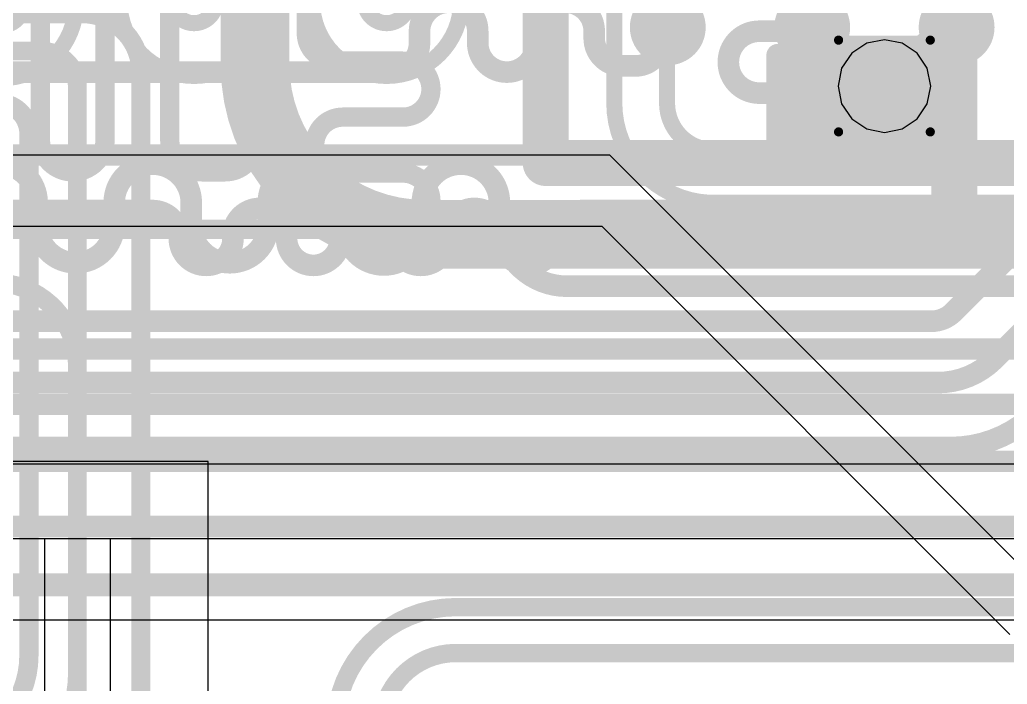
# Model space of a CAD drawing. Header units: inches. Extents: x -6 to 284, y -12 to 154.
# Drawn here: x 65.81 to 71.28, y -1.73 to 1.95 of the extents above; entities that cross this region are included whole.
import ezdxf

# ---------------------------------------------------------------- set-up
doc = ezdxf.new("R2010")
doc.units = ezdxf.units.IN
for name, color, linetype in [('Bottom Layer', 5, 'Continuous'), ('Bottom Overlay', 54, 'Continuous'), ('Bottom Paste', 16, 'Continuous'), ('Bottom Solder', 6, 'Continuous'), ('Drill Drawing', 1, 'Continuous'), ('GND-1', 16, 'Continuous'), ('GND-2', 90, 'Continuous'), ('GND-3', 216, 'Continuous'), ('GND-4', 54, 'Continuous'), ('PWR-1', 156, 'Continuous'), ('PWR-2', 130, 'Continuous'), ('Signal L1', 76, 'Continuous'), ('Signal L2', 6, 'Continuous'), ('Top Layer', 1, 'Continuous'), ('Top Overlay', 2, 'Continuous'), ('Top Paste', 8, 'Continuous'), ('Top Solder', 216, 'Continuous'), ('Via Holes', 16, 'Continuous')]:
    doc.layers.add(name, color=color, linetype=linetype)

# ---------------------------------------------------------------- blocks, each defined once
blk = doc.blocks.new('200_WFBGA__10_15__127')
at = {"layer": 'Top Layer'}
h = blk.add_hatch(color=1, dxfattribs=at)
edge = h.paths.add_edge_path()
edge.add_arc((-4.4, -6.825), 0.16, 0, 360)
h = blk.add_hatch(color=1, dxfattribs=at)
edge = h.paths.add_edge_path()
edge.add_arc((-3.5999, -6.825), 0.16, 0, 360)
h = blk.add_hatch(color=1, dxfattribs=at)
edge = h.paths.add_edge_path()
edge.add_arc((-2.8001, -6.825), 0.16, 0, 360)
at = {"layer": 'Top Paste'}
h = blk.add_hatch(color=8, dxfattribs=at)
edge = h.paths.add_edge_path()
edge.add_arc((-4.4, -6.825), 0.16, 0, 360)
h = blk.add_hatch(color=8, dxfattribs=at)
edge = h.paths.add_edge_path()
edge.add_arc((-3.5999, -6.825), 0.16, 0, 360)
h = blk.add_hatch(color=8, dxfattribs=at)
edge = h.paths.add_edge_path()
edge.add_arc((-2.8001, -6.825), 0.16, 0, 360)
at = {"layer": 'Top Solder'}
h = blk.add_hatch(color=216, dxfattribs=at)
edge = h.paths.add_edge_path()
edge.add_arc((-4.4, -6.825), 0.21, 0, 360)
h = blk.add_hatch(color=216, dxfattribs=at)
edge = h.paths.add_edge_path()
edge.add_arc((-3.5999, -6.825), 0.21, 0, 360)
h = blk.add_hatch(color=216, dxfattribs=at)
edge = h.paths.add_edge_path()
edge.add_arc((-2.8001, -6.825), 0.21, 0, 360)
at = {"layer": 'Top Overlay'}
for points in [[(-5.0762, -7.5762, 0.254, 0.254, 0), (-5.0762, 7.5762, 0.254, 0.254, 0)], [(-5.0762, -7.5762, 0.254, 0.254, 0), (5.0762, -7.5762, 0.254, 0.254, 0)]]:
    blk.add_lwpolyline(points, format="xyseb", dxfattribs=at)
blk.add_lwpolyline([(-5.1397, -7.5762, 0.127, 0.127, 1), (-5.0127, -7.5762, 0.127, 0.127, 1)], format="xyseb", close=True, dxfattribs=at)
blk.add_lwpolyline([(-5.1397, -7.5762, 0.127, 0.127, 1), (-5.0127, -7.5762, 0.127, 0.127, 1)], format="xyseb", close=True, dxfattribs=at)
blk = doc.blocks.new('C___0402_B_288')
at = {"layer": 'Bottom Layer'}
for points in [[(-0.2413, 0.3175), (-0.2413, -0.3175), (-0.6985, -0.3175), (-0.6985, 0.3175)], [(0.6985, 0.3175), (0.6985, -0.3175), (0.2413, -0.3175), (0.2413, 0.3175)]]:
    blk.add_hatch(color=5, dxfattribs=at).paths.add_polyline_path(points)
at = {"layer": 'Bottom Paste'}
for points in [[(-0.2413, 0.3175), (-0.2413, -0.3175), (-0.6985, -0.3175), (-0.6985, 0.3175)], [(0.6985, 0.3175), (0.6985, -0.3175), (0.2413, -0.3175), (0.2413, 0.3175)]]:
    blk.add_hatch(color=16, dxfattribs=at).paths.add_polyline_path(points)
at = {"layer": 'Bottom Solder'}
for points in [[(-0.1813, 0.3775), (-0.1813, -0.3775), (-0.7585, -0.3775), (-0.7585, 0.3775)], [(0.7585, 0.3775), (0.7585, -0.3775), (0.1813, -0.3775), (0.1813, 0.3775)]]:
    blk.add_hatch(color=6, dxfattribs=at).paths.add_polyline_path(points)
at = {"layer": 'Bottom Overlay'}
for points in [[(-0.7874, 0.4064, 0.127, 0.127, 0), (-0.7874, -0.4064, 0.127, 0.127, 0)], [(-0.7874, 0.4064, 0.127, 0.127, 0), (-0.2794, 0.4064, 0.127, 0.127, 0)], [(0.2794, 0.4064, 0.127, 0.127, 0), (0.7874, 0.4064, 0.127, 0.127, 0)], [(0.7874, 0.4064, 0.127, 0.127, 0), (0.7874, -0.4064, 0.127, 0.127, 0)], [(-0.7874, -0.4064, 0.127, 0.127, 0), (-0.2794, -0.4064, 0.127, 0.127, 0)], [(0.2794, -0.4064, 0.127, 0.127, 0), (0.7874, -0.4064, 0.127, 0.127, 0)]]:
    blk.add_lwpolyline(points, format="xyseb", dxfattribs=at)
for points in [[(-0.8191, 0.4064, 0.0635, 0.0635, 1), (-0.7556, 0.4064, 0.0635, 0.0635, 1)], [(-0.8191, 0.4064, 0.0635, 0.0635, 1), (-0.7556, 0.4064, 0.0635, 0.0635, 1)], [(-0.3111, 0.4064, 0.0635, 0.0635, 1), (-0.2477, 0.4064, 0.0635, 0.0635, 1)], [(0.2477, 0.4064, 0.0635, 0.0635, 1), (0.3111, 0.4064, 0.0635, 0.0635, 1)], [(0.7556, 0.4064, 0.0635, 0.0635, 1), (0.8191, 0.4064, 0.0635, 0.0635, 1)], [(0.7556, 0.4064, 0.0635, 0.0635, 1), (0.8191, 0.4064, 0.0635, 0.0635, 1)], [(-0.8191, -0.4064, 0.0635, 0.0635, 1), (-0.7556, -0.4064, 0.0635, 0.0635, 1)], [(-0.8191, -0.4064, 0.0635, 0.0635, 1), (-0.7556, -0.4064, 0.0635, 0.0635, 1)], [(-0.3111, -0.4064, 0.0635, 0.0635, 1), (-0.2477, -0.4064, 0.0635, 0.0635, 1)], [(0.2477, -0.4064, 0.0635, 0.0635, 1), (0.3111, -0.4064, 0.0635, 0.0635, 1)], [(0.7556, -0.4064, 0.0635, 0.0635, 1), (0.8191, -0.4064, 0.0635, 0.0635, 1)], [(0.7556, -0.4064, 0.0635, 0.0635, 1), (0.8191, -0.4064, 0.0635, 0.0635, 1)]]:
    blk.add_lwpolyline(points, format="xyseb", close=True, dxfattribs=at)

msp = doc.modelspace()

# ---------------------------------------------------------------- hatches: boundary and pattern name
at = {"layer": 'Bottom Layer'}
h = msp.add_hatch(color=5, dxfattribs=at)
edge = h.paths.add_edge_path()
edge.add_arc((70.6018, 1.5832), 0.15, 0, 360)
at = {"layer": 'GND-1'}
h = msp.add_hatch(color=16, dxfattribs=at)
edge = h.paths.add_edge_path()
edge.add_arc((70.6018, 1.5832), 0.15, 0, 360)
at = {"layer": 'GND-2'}
h = msp.add_hatch(color=90, dxfattribs=at)
edge = h.paths.add_edge_path()
edge.add_arc((70.6018, 1.5832), 0.15, 0, 360)
at = {"layer": 'GND-3'}
h = msp.add_hatch(color=216, dxfattribs=at)
edge = h.paths.add_edge_path()
edge.add_arc((70.6018, 1.5832), 0.15, 0, 360)
at = {"layer": 'GND-4'}
h = msp.add_hatch(color=54, dxfattribs=at)
edge = h.paths.add_edge_path()
edge.add_arc((70.6018, 1.5832), 0.15, 0, 360)
at = {"layer": 'PWR-1'}
h = msp.add_hatch(color=156, dxfattribs=at)
edge = h.paths.add_edge_path()
edge.add_arc((70.6018, 1.5832), 0.15, 0, 360)
at = {"layer": 'PWR-2'}
h = msp.add_hatch(color=130, dxfattribs=at)
edge = h.paths.add_edge_path()
edge.add_arc((70.6018, 1.5832), 0.15, 0, 360)
at = {"layer": 'Signal L1'}
h = msp.add_hatch(color=76, dxfattribs=at)
edge = h.paths.add_edge_path()
edge.add_arc((70.6018, 1.5832), 0.15, 0, 360)
at = {"layer": 'Signal L2'}
h = msp.add_hatch(color=6, dxfattribs=at)
edge = h.paths.add_edge_path()
edge.add_arc((70.6018, 1.5832), 0.15, 0, 360)
at = {"layer": 'Top Layer'}
h = msp.add_hatch(color=1, dxfattribs=at)
edge = h.paths.add_edge_path()
edge.add_arc((70.6018, 1.5832), 0.15, 0, 360)
at = {"layer": 'Via Holes'}
h = msp.add_hatch(color=7, dxfattribs=at)
edge = h.paths.add_edge_path()
edge.add_arc((70.6018, 1.5832), 0.075, 0, 360)

# ---------------------------------------------------------------- linework, layer by layer
at = {"layer": 'Bottom Layer'}
for p, q in [((66.8562, -0.4943), (62.6215, -0.4943)), ((62.7315, -0.5073), (79.8158, -0.5073)), ((66.8562, -5.5408), (66.8562, -0.4943)), ((66.8562, -3.6165), (66.8562, -0.5073)), ((66.8562, -0.5073), (73.3326, -0.5073))]:
    msp.add_line(p, q, dxfattribs=at)
for points in [[(70.9893, 0.8063, 0.254, 0.254, 0), (70.9893, 5.0983, 0.254, 0.254, 0)], [(67.1158, 1.7008, 0.381, 0.381, 0), (67.1158, 3.8732, 0.381, 0.381, 0)], [(62.3533, 1.983, 0.1041, 0.1041, 0), (66.1585, 1.983, 0.1041, 0.1041, 0)], [(66.1585, 1.983, 0.1041, 0.1041, -0.414214), (66.483, 1.6585, 0.1041, 0.1041, 0)], [(68.0539, 0.7627, 0.381, 0.381, -0.414214), (67.1158, 1.7008, 0.381, 0.381, 0)], [(58.2137, 1.7773, 0.1041, 0.1041, 0), (65.9269, 1.7773, 0.1041, 0.1041, 0)], [(65.9269, 1.7773, 0.1041, 0.1041, -0.414214), (66.1318, 1.5723, 0.1041, 0.1041, 0)], [(66.483, -4.4821, 0.1041, 0.1041, 0), (66.483, 1.6585, 0.1041, 0.1041, 0)], [(66.1318, -1.6676, 0.1041, 0.1041, 0), (66.1318, 1.5723, 0.1041, 0.1041, 0)], [(65.6951, 1.4885, 0.1067, 0.1067, -0.414214), (65.8631, 1.3205, 0.1067, 0.1067, 0)], [(65.8631, -1.5707, 0.1067, 0.1067, 0), (65.8631, 1.3205, 0.1067, 0.1067, 0)], [(68.0539, 0.7627, 0.381, 0.381, 0), (70.9457, 0.7627, 0.381, 0.381, 0)], [(70.9457, 0.7627, 0.381, 0.381, 0), (73.1175, 0.7627, 0.381, 0.381, 0)], [(70.9457, 0.7627, 0.254, 0.254, 0), (70.9893, 0.8063, 0.254, 0.254, 0)], [(65.8631, -1.5707, 0.1067, 0.1067, -0.198912), (65.7126, -1.934, 0.1067, 0.1067, 0)], [(66.1318, -1.6676, 0.1041, 0.1041, -0.199131), (65.9441, -2.1202, 0.1041, 0.1041, 0)]]:
    msp.add_lwpolyline(points, format="xyseb", dxfattribs=at)
for points in [[(66.1324, 1.983, 0.0521, 0.0521, 1), (66.1845, 1.983, 0.0521, 0.0521, 1)], [(66.1324, 1.983, 0.0521, 0.0521, 1), (66.1845, 1.983, 0.0521, 0.0521, 1)], [(67.0206, 1.7008, 0.1905, 0.1905, 1), (67.2111, 1.7008, 0.1905, 0.1905, 1)], [(67.0206, 1.7008, 0.1905, 0.1905, 1), (67.2111, 1.7008, 0.1905, 0.1905, 1)], [(65.9008, 1.7773, 0.0521, 0.0521, 1), (65.9529, 1.7773, 0.0521, 0.0521, 1)], [(65.9008, 1.7773, 0.0521, 0.0521, 1), (65.9529, 1.7773, 0.0521, 0.0521, 1)], [(66.457, 1.6585, 0.0521, 0.0521, 1), (66.5091, 1.6585, 0.0521, 0.0521, 1)], [(66.457, 1.6585, 0.0521, 0.0521, 1), (66.5091, 1.6585, 0.0521, 0.0521, 1)], [(66.1058, 1.5723, 0.0521, 0.0521, 1), (66.1578, 1.5723, 0.0521, 0.0521, 1)], [(66.1058, 1.5723, 0.0521, 0.0521, 1), (66.1578, 1.5723, 0.0521, 0.0521, 1)], [(65.8365, 1.3205, 0.0533, 0.0533, 1), (65.8898, 1.3205, 0.0533, 0.0533, 1)], [(65.8365, 1.3205, 0.0533, 0.0533, 1), (65.8898, 1.3205, 0.0533, 0.0533, 1)], [(67.9587, 0.7627, 0.1905, 0.1905, 1), (68.1492, 0.7627, 0.1905, 0.1905, 1)], [(67.9587, 0.7627, 0.1905, 0.1905, 1), (68.1492, 0.7627, 0.1905, 0.1905, 1)], [(70.8505, 0.7627, 0.1905, 0.1905, 1), (71.041, 0.7627, 0.1905, 0.1905, 1)], [(70.8505, 0.7627, 0.1905, 0.1905, 1), (71.041, 0.7627, 0.1905, 0.1905, 1)], [(70.9258, 0.8063, 0.127, 0.127, 1), (71.0528, 0.8063, 0.127, 0.127, 1)], [(70.9258, 0.8063, 0.127, 0.127, 1), (71.0528, 0.8063, 0.127, 0.127, 1)], [(70.8822, 0.7627, 0.127, 0.127, 1), (71.0092, 0.7627, 0.127, 0.127, 1)], [(65.8365, -1.5707, 0.0533, 0.0533, 1), (65.8898, -1.5707, 0.0533, 0.0533, 1)], [(65.8365, -1.5707, 0.0533, 0.0533, 1), (65.8898, -1.5707, 0.0533, 0.0533, 1)], [(66.1058, -1.6676, 0.0521, 0.0521, 1), (66.1578, -1.6676, 0.0521, 0.0521, 1)], [(66.1058, -1.6676, 0.0521, 0.0521, 1), (66.1578, -1.6676, 0.0521, 0.0521, 1)]]:
    msp.add_lwpolyline(points, format="xyseb", close=True, dxfattribs=at)
at = {"layer": 'Drill Drawing'}
for points in [[(70.3478, 1.8372, 0.0508, 0.0508, 0), (70.8558, 1.8372, 0.0508, 0.0508, 0)], [(70.3478, 1.3292, 0.0508, 0.0508, 0), (70.3478, 1.8372, 0.0508, 0.0508, 0)], [(70.8558, 1.3292, 0.0508, 0.0508, 0), (70.8558, 1.8372, 0.0508, 0.0508, 0)], [(70.3478, 1.3292, 0.0508, 0.0508, 0), (70.8558, 1.3292, 0.0508, 0.0508, 0)]]:
    msp.add_lwpolyline(points, format="xyseb", dxfattribs=at)
for points in [[(70.3351, 1.8372, 0.0254, 0.0254, 1), (70.3605, 1.8372, 0.0254, 0.0254, 1)], [(70.3351, 1.8372, 0.0254, 0.0254, 1), (70.3605, 1.8372, 0.0254, 0.0254, 1)], [(70.8431, 1.8372, 0.0254, 0.0254, 1), (70.8685, 1.8372, 0.0254, 0.0254, 1)], [(70.8431, 1.8372, 0.0254, 0.0254, 1), (70.8685, 1.8372, 0.0254, 0.0254, 1)], [(70.3351, 1.3292, 0.0254, 0.0254, 1), (70.3605, 1.3292, 0.0254, 0.0254, 1)], [(70.3351, 1.3292, 0.0254, 0.0254, 1), (70.3605, 1.3292, 0.0254, 0.0254, 1)], [(70.8431, 1.3292, 0.0254, 0.0254, 1), (70.8685, 1.3292, 0.0254, 0.0254, 1)], [(70.8431, 1.3292, 0.0254, 0.0254, 1), (70.8685, 1.3292, 0.0254, 0.0254, 1)]]:
    msp.add_lwpolyline(points, format="xyseb", close=True, dxfattribs=at)
at = {"layer": 'PWR-1'}
for p, q in [((70.5037, 1.8202), (70.4204, 1.7646)), ((70.6018, 1.8397), (70.5037, 1.8202)), ((70.7, 1.8202), (70.6018, 1.8397)), ((70.7832, 1.7646), (70.7, 1.8202)), ((70.4204, 1.7646), (70.3648, 1.6814)), ((70.8388, 1.6814), (70.7832, 1.7646)), ((70.3648, 1.6814), (70.3453, 1.5832)), ((70.8584, 1.5832), (70.8388, 1.6814)), ((70.3453, 1.5832), (70.3648, 1.485)), ((70.8388, 1.485), (70.8584, 1.5832)), ((70.3648, 1.485), (70.4204, 1.4018)), ((70.7832, 1.4018), (70.8388, 1.485)), ((70.4204, 1.4018), (70.5037, 1.3462)), ((70.7, 1.3462), (70.7832, 1.4018)), ((70.5037, 1.3462), (70.6018, 1.3267)), ((70.6018, 1.3267), (70.7, 1.3462))]:
    msp.add_line(p, q, dxfattribs=at)
at = {"layer": 'PWR-2'}
for p, q in [((70.5037, 1.8202), (70.4204, 1.7646)), ((70.6018, 1.8397), (70.5037, 1.8202)), ((70.7, 1.8202), (70.6018, 1.8397)), ((70.7832, 1.7646), (70.7, 1.8202)), ((70.4204, 1.7646), (70.3648, 1.6814)), ((70.8388, 1.6814), (70.7832, 1.7646)), ((70.3648, 1.6814), (70.3453, 1.5832)), ((70.8584, 1.5832), (70.8388, 1.6814)), ((70.3453, 1.5832), (70.3648, 1.485)), ((70.8388, 1.485), (70.8584, 1.5832)), ((70.3648, 1.485), (70.4204, 1.4018)), ((70.7832, 1.4018), (70.8388, 1.485)), ((70.4204, 1.4018), (70.5037, 1.3462)), ((70.7, 1.3462), (70.7832, 1.4018)), ((70.5037, 1.3462), (70.6018, 1.3267)), ((70.6018, 1.3267), (70.7, 1.3462)), ((69.0809, 1.2013), (62.5808, 1.2013)), ((71.4149, -1.1326), (69.0809, 1.2013)), ((54.6329, 0.8081), (69.0358, 0.8081)), ((69.0358, 0.8081), (71.2958, -1.452))]:
    msp.add_line(p, q, dxfattribs=at)
at = {"layer": 'Signal L1'}
for points in [[(71.0005, 1.0795, 0.1194, 0.1194, 0), (71.0005, 2.5962, 0.1194, 0.1194, 0)], [(69.3633, 1.8323, 0.1194, 0.1194, 0), (69.3633, 2.2776, 0.1194, 0.1194, 0)], [(68.0266, 1.885, 0.1194, 0.1194, -0.415504), (68.1894, 2.0471, 0.1194, 0.1194, 0)], [(68.1894, 2.0471, 0.1194, 0.1194, -0.412912), (68.3492, 1.8866, 0.1194, 0.1194, 0)], [(68.6717, 1.885, 0.1194, 0.1194, -0.414214), (68.8338, 2.0471, 0.1194, 0.1194, 0)], [(68.8338, 2.0471, 0.1194, 0.1194, -0.414214), (68.9943, 1.8866, 0.1194, 0.1194, 0)], [(70.2072, 2.0471, 0.1194, 0.1194, -0.414214), (70.0467, 1.8866, 0.1194, 0.1194, 0)], [(68.0266, 1.8215, 0.1194, 0.1194, 0), (68.0266, 1.885, 0.1194, 0.1194, 0)], [(68.3492, 1.8215, 0.1194, 0.1194, 0), (68.3492, 1.8866, 0.1194, 0.1194, 0)], [(68.6717, 1.8215, 0.1194, 0.1194, 0), (68.6717, 1.885, 0.1194, 0.1194, 0)], [(68.9943, 1.8481, 0.1194, 0.1194, 0), (68.9943, 1.8866, 0.1194, 0.1194, 0)], [(68.9943, 1.8866, 0.1194, 0.1194, 0), (68.9943, 1.8866, 0.1194, 0.1194, 0)], [(69.7373, 1.7153, 0.1194, 0.1194, -0.414214), (69.9086, 1.8866, 0.1194, 0.1194, 0)], [(69.9086, 1.8866, 0.1194, 0.1194, 0), (70.0467, 1.8866, 0.1194, 0.1194, 0)], [(68.0266, 1.8215, 0.1194, 0.1194, -0.322105), (67.9167, 1.6686, 0.1194, 0.1194, 0)], [(68.5105, 1.6602, 0.1194, 0.1194, -0.414214), (68.3492, 1.8215, 0.1194, 0.1194, 0)], [(68.6717, 1.8215, 0.1194, 0.1194, -0.414204), (68.5105, 1.6602, 0.1194, 0.1194, 0)], [(69.1477, 1.6948, 0.1194, 0.1194, -0.414214), (68.9943, 1.8481, 0.1194, 0.1194, 0)], [(69.3633, 1.8323, 0.1194, 0.1194, -0.414214), (69.2258, 1.6948, 0.1194, 0.1194, 0)], [(69.1477, 1.6948, 0.1194, 0.1194, 0), (69.2258, 1.6948, 0.1194, 0.1194, 0)], [(69.8999, 1.5442, 0.1194, 0.1194, -0.399411), (69.7373, 1.7153, 0.1194, 0.1194, 0)], [(63.8113, 1.6602, 0.1194, 0.1194, 0), (67.8653, 1.6602, 0.1194, 0.1194, 0)], [(67.9167, 1.6686, 0.1194, 0.1194, -0.081266), (67.8653, 1.6602, 0.1194, 0.1194, 0)], [(69.8999, 1.5442, 0.1194, 0.1194, 0), (69.9324, 1.544, 0.1194, 0.1194, 0)], [(69.9324, 1.544, 0.1194, 0.1194, 0), (69.965, 1.5438, 0.1194, 0.1194, 0)], [(69.965, 1.5437, 0.1194, 0.1194, -0.399411), (70.1276, 1.3727, 0.1194, 0.1194, 0)], [(70.1276, 1.3727, 0.1194, 0.1194, -0.414214), (69.9563, 1.2013, 0.1194, 0.1194, 0)], [(63.6277, 1.2013, 0.1194, 0.1194, 0), (69.9563, 1.2013, 0.1194, 0.1194, 0)], [(71.0005, 1.0795, 0.1194, 0.1194, -0.414214), (70.8149, 0.894, 0.1194, 0.1194, 0)], [(62.9543, 0.894, 0.1194, 0.1194, 0), (66.5477, 0.894, 0.1194, 0.1194, 0)], [(66.5477, 0.894, 0.1194, 0.1194, -0.414214), (66.6963, 0.7454, 0.1194, 0.1194, 0)], [(66.9934, 0.7572, 0.1194, 0.1194, -1), (67.2906, 0.7572, 0.1194, 0.1194, 0)], [(67.5878, 0.7572, 0.1194, 0.1194, -0.931125), (67.8835, 0.7783, 0.1194, 0.1194, 0)], [(68.1823, 0.7627, 0.1194, 0.1194, -0.981644), (68.4793, 0.7572, 0.1194, 0.1194, 0)], [(68.7765, 0.7454, 0.1194, 0.1194, -0.414214), (68.9251, 0.894, 0.1194, 0.1194, 0)], [(68.9251, 0.894, 0.1194, 0.1194, 0), (70.8149, 0.894, 0.1194, 0.1194, 0)], [(67.8835, 0.7783, 0.1194, 0.1194, 0), (67.885, 0.7783, 0.1194, 0.1194, 0)], [(67.885, 0.7389, 0.1194, 0.1194, 0), (67.885, 0.7783, 0.1194, 0.1194, 0)], [(68.1822, 0.7627, 0.1194, 0.1194, 0), (68.1823, 0.7627, 0.1194, 0.1194, 0)], [(68.1822, 0.7389, 0.1194, 0.1194, 0), (68.1822, 0.7627, 0.1194, 0.1194, 0)], [(66.9934, 0.7389, 0.1194, 0.1194, -1), (66.6963, 0.7389, 0.1194, 0.1194, 0)], [(66.9934, 0.7389, 0.1194, 0.1194, 0), (66.9934, 0.7572, 0.1194, 0.1194, 0)], [(67.2906, 0.7389, 0.1194, 0.1194, 0), (67.2906, 0.7572, 0.1194, 0.1194, 0)], [(67.5878, 0.7389, 0.1194, 0.1194, -1), (67.2906, 0.7389, 0.1194, 0.1194, 0)], [(67.5878, 0.7389, 0.1194, 0.1194, 0), (67.5878, 0.7572, 0.1194, 0.1194, 0)], [(68.1822, 0.7389, 0.1194, 0.1194, -1), (67.885, 0.7389, 0.1194, 0.1194, 0)], [(68.4793, 0.7389, 0.1194, 0.1194, 0), (68.4793, 0.7572, 0.1194, 0.1194, 0)], [(68.7765, 0.7389, 0.1194, 0.1194, -1), (68.4793, 0.7389, 0.1194, 0.1194, 0)], [(70.9843, 0.3318, 0.1194, 0.1194, 0), (71.3589, 0.7065, 0.1194, 0.1194, 0)], [(71.2087, 0.0686, 0.1194, 0.1194, 0), (71.7569, 0.6167, 0.1194, 0.1194, 0)], [(70.9843, 0.3318, 0.1194, 0.1194, -0.198433), (70.862, 0.2811, 0.1194, 0.1194, 0)], [(65.0723, 0.2811, 0.1194, 0.1194, 0), (70.862, 0.2811, 0.1194, 0.1194, 0)], [(71.2087, 0.0686, 0.1194, 0.1194, -0.198436), (70.8961, -0.0583, 0.1194, 0.1194, 0)], [(62.0259, -0.0583, 0.1194, 0.1194, 0), (70.8938, -0.0583, 0.1194, 0.1194, 0)], [(70.8938, -0.0583, 0.1194, 0.1194, 0), (70.8961, -0.0583, 0.1194, 0.1194, 0)], [(71.4459, -0.2202, 0.1194, 0.1194, -0.199326), (70.9686, -0.4179, 0.1194, 0.1194, 0)], [(62.052, -0.4179, 0.1194, 0.1194, 0), (70.9678, -0.4179, 0.1194, 0.1194, 0)], [(70.9678, -0.4179, 0.1194, 0.1194, 0), (70.9686, -0.4179, 0.1194, 0.1194, 0)], [(67.5605, -1.9694, 0.1016, 0.1016, -0.412805), (68.2236, -1.3014, 0.1016, 0.1016, 0)], [(68.2236, -1.3014, 0.1016, 0.1016, 0), (68.2263, -1.3014, 0.1016, 0.1016, 0)], [(68.2263, -1.3014, 0.1016, 0.1016, 0), (79.8628, -1.3014, 0.1016, 0.1016, 0)], [(67.8145, -1.9692, 0.1016, 0.1016, -0.412322), (68.2243, -1.5554, 0.1016, 0.1016, 0)], [(68.2243, -1.5554, 0.1016, 0.1016, 0), (68.2258, -1.5554, 0.1016, 0.1016, 0)], [(68.2263, -1.5554, 0.1016, 0.1016, -0.000487), (68.2258, -1.5554, 0.1016, 0.1016, 0)], [(68.2263, -1.5554, 0.1016, 0.1016, 0), (79.8628, -1.5554, 0.1016, 0.1016, 0)]]:
    msp.add_lwpolyline(points, format="xyseb", dxfattribs=at)
for points in [[(67.9967, 1.885, 0.0597, 0.0597, 1), (68.0564, 1.885, 0.0597, 0.0597, 1)], [(67.9967, 1.885, 0.0597, 0.0597, 1), (68.0564, 1.885, 0.0597, 0.0597, 1)], [(68.3193, 1.8866, 0.0597, 0.0597, 1), (68.379, 1.8866, 0.0597, 0.0597, 1)], [(68.3193, 1.8866, 0.0597, 0.0597, 1), (68.379, 1.8866, 0.0597, 0.0597, 1)], [(68.6419, 1.885, 0.0597, 0.0597, 1), (68.7016, 1.885, 0.0597, 0.0597, 1)], [(68.6419, 1.885, 0.0597, 0.0597, 1), (68.7016, 1.885, 0.0597, 0.0597, 1)], [(68.9645, 1.8866, 0.0597, 0.0597, 1), (69.0242, 1.8866, 0.0597, 0.0597, 1)], [(68.9645, 1.8866, 0.0597, 0.0597, 1), (69.0242, 1.8866, 0.0597, 0.0597, 1)], [(68.9645, 1.8866, 0.0597, 0.0597, 1), (69.0242, 1.8866, 0.0597, 0.0597, 1)], [(68.9645, 1.8866, 0.0597, 0.0597, 1), (69.0242, 1.8866, 0.0597, 0.0597, 1)], [(69.8787, 1.8866, 0.0597, 0.0597, 1), (69.9384, 1.8866, 0.0597, 0.0597, 1)], [(69.8787, 1.8866, 0.0597, 0.0597, 1), (69.9384, 1.8866, 0.0597, 0.0597, 1)], [(70.0169, 1.8866, 0.0597, 0.0597, 1), (70.0766, 1.8866, 0.0597, 0.0597, 1)], [(70.0169, 1.8866, 0.0597, 0.0597, 1), (70.0766, 1.8866, 0.0597, 0.0597, 1)], [(67.9967, 1.8215, 0.0597, 0.0597, 1), (68.0564, 1.8215, 0.0597, 0.0597, 1)], [(67.9967, 1.8215, 0.0597, 0.0597, 1), (68.0564, 1.8215, 0.0597, 0.0597, 1)], [(68.3193, 1.8215, 0.0597, 0.0597, 1), (68.379, 1.8215, 0.0597, 0.0597, 1)], [(68.3193, 1.8215, 0.0597, 0.0597, 1), (68.379, 1.8215, 0.0597, 0.0597, 1)], [(68.6419, 1.8215, 0.0597, 0.0597, 1), (68.7016, 1.8215, 0.0597, 0.0597, 1)], [(68.6419, 1.8215, 0.0597, 0.0597, 1), (68.7016, 1.8215, 0.0597, 0.0597, 1)], [(68.9645, 1.8481, 0.0597, 0.0597, 1), (69.0242, 1.8481, 0.0597, 0.0597, 1)], [(68.9645, 1.8481, 0.0597, 0.0597, 1), (69.0242, 1.8481, 0.0597, 0.0597, 1)], [(69.3335, 1.8323, 0.0597, 0.0597, 1), (69.3932, 1.8323, 0.0597, 0.0597, 1)], [(69.3335, 1.8323, 0.0597, 0.0597, 1), (69.3932, 1.8323, 0.0597, 0.0597, 1)], [(69.1179, 1.6948, 0.0597, 0.0597, 1), (69.1776, 1.6948, 0.0597, 0.0597, 1)], [(69.1179, 1.6948, 0.0597, 0.0597, 1), (69.1776, 1.6948, 0.0597, 0.0597, 1)], [(69.1959, 1.6948, 0.0597, 0.0597, 1), (69.2556, 1.6948, 0.0597, 0.0597, 1)], [(69.1959, 1.6948, 0.0597, 0.0597, 1), (69.2556, 1.6948, 0.0597, 0.0597, 1)], [(69.7074, 1.7153, 0.0597, 0.0597, 1), (69.7671, 1.7153, 0.0597, 0.0597, 1)], [(69.7074, 1.7153, 0.0597, 0.0597, 1), (69.7671, 1.7153, 0.0597, 0.0597, 1)], [(67.8354, 1.6602, 0.0597, 0.0597, 1), (67.8951, 1.6602, 0.0597, 0.0597, 1)], [(67.8354, 1.6602, 0.0597, 0.0597, 1), (67.8951, 1.6602, 0.0597, 0.0597, 1)], [(67.8868, 1.6686, 0.0597, 0.0597, 1), (67.9465, 1.6686, 0.0597, 0.0597, 1)], [(67.8868, 1.6686, 0.0597, 0.0597, 1), (67.9465, 1.6686, 0.0597, 0.0597, 1)], [(68.4806, 1.6602, 0.0597, 0.0597, 1), (68.5403, 1.6602, 0.0597, 0.0597, 1)], [(68.4806, 1.6602, 0.0597, 0.0597, 1), (68.5403, 1.6602, 0.0597, 0.0597, 1)], [(69.87, 1.5442, 0.0597, 0.0597, 1), (69.9297, 1.5442, 0.0597, 0.0597, 1)], [(69.87, 1.5442, 0.0597, 0.0597, 1), (69.9297, 1.5442, 0.0597, 0.0597, 1)], [(69.9026, 1.544, 0.0597, 0.0597, 1), (69.9623, 1.544, 0.0597, 0.0597, 1)], [(69.9026, 1.544, 0.0597, 0.0597, 1), (69.9623, 1.544, 0.0597, 0.0597, 1)], [(69.9352, 1.5438, 0.0597, 0.0597, 1), (69.9948, 1.5438, 0.0597, 0.0597, 1)], [(69.9352, 1.5437, 0.0597, 0.0597, 1), (69.9948, 1.5437, 0.0597, 0.0597, 1)], [(70.0978, 1.3727, 0.0597, 0.0597, 1), (70.1575, 1.3727, 0.0597, 0.0597, 1)], [(70.0978, 1.3727, 0.0597, 0.0597, 1), (70.1575, 1.3727, 0.0597, 0.0597, 1)], [(69.9265, 1.2013, 0.0597, 0.0597, 1), (69.9861, 1.2013, 0.0597, 0.0597, 1)], [(69.9265, 1.2013, 0.0597, 0.0597, 1), (69.9861, 1.2013, 0.0597, 0.0597, 1)], [(70.9706, 1.0795, 0.0597, 0.0597, 1), (71.0303, 1.0795, 0.0597, 0.0597, 1)], [(70.9706, 1.0795, 0.0597, 0.0597, 1), (71.0303, 1.0795, 0.0597, 0.0597, 1)], [(66.5178, 0.894, 0.0597, 0.0597, 1), (66.5775, 0.894, 0.0597, 0.0597, 1)], [(66.5178, 0.894, 0.0597, 0.0597, 1), (66.5775, 0.894, 0.0597, 0.0597, 1)], [(68.8953, 0.894, 0.0597, 0.0597, 1), (68.955, 0.894, 0.0597, 0.0597, 1)], [(68.8953, 0.894, 0.0597, 0.0597, 1), (68.955, 0.894, 0.0597, 0.0597, 1)], [(70.7851, 0.894, 0.0597, 0.0597, 1), (70.8448, 0.894, 0.0597, 0.0597, 1)], [(70.7851, 0.894, 0.0597, 0.0597, 1), (70.8448, 0.894, 0.0597, 0.0597, 1)], [(67.8536, 0.7783, 0.0597, 0.0597, 1), (67.9133, 0.7783, 0.0597, 0.0597, 1)], [(67.8536, 0.7783, 0.0597, 0.0597, 1), (67.9133, 0.7783, 0.0597, 0.0597, 1)], [(67.8551, 0.7783, 0.0597, 0.0597, 1), (67.9148, 0.7783, 0.0597, 0.0597, 1)], [(67.8551, 0.7783, 0.0597, 0.0597, 1), (67.9148, 0.7783, 0.0597, 0.0597, 1)], [(68.1523, 0.7627, 0.0597, 0.0597, 1), (68.212, 0.7627, 0.0597, 0.0597, 1)], [(68.1523, 0.7627, 0.0597, 0.0597, 1), (68.212, 0.7627, 0.0597, 0.0597, 1)], [(68.1524, 0.7627, 0.0597, 0.0597, 1), (68.2121, 0.7627, 0.0597, 0.0597, 1)], [(68.1524, 0.7627, 0.0597, 0.0597, 1), (68.2121, 0.7627, 0.0597, 0.0597, 1)], [(66.6664, 0.7454, 0.0597, 0.0597, 1), (66.7261, 0.7454, 0.0597, 0.0597, 1)], [(66.6664, 0.7389, 0.0597, 0.0597, 1), (66.7261, 0.7389, 0.0597, 0.0597, 1)], [(66.9636, 0.7572, 0.0597, 0.0597, 1), (67.0233, 0.7572, 0.0597, 0.0597, 1)], [(66.9636, 0.7572, 0.0597, 0.0597, 1), (67.0233, 0.7572, 0.0597, 0.0597, 1)], [(66.9636, 0.7389, 0.0597, 0.0597, 1), (67.0233, 0.7389, 0.0597, 0.0597, 1)], [(66.9636, 0.7389, 0.0597, 0.0597, 1), (67.0233, 0.7389, 0.0597, 0.0597, 1)], [(67.2608, 0.7572, 0.0597, 0.0597, 1), (67.3205, 0.7572, 0.0597, 0.0597, 1)], [(67.2608, 0.7572, 0.0597, 0.0597, 1), (67.3205, 0.7572, 0.0597, 0.0597, 1)], [(67.2608, 0.7389, 0.0597, 0.0597, 1), (67.3205, 0.7389, 0.0597, 0.0597, 1)], [(67.2608, 0.7389, 0.0597, 0.0597, 1), (67.3205, 0.7389, 0.0597, 0.0597, 1)], [(67.558, 0.7572, 0.0597, 0.0597, 1), (67.6176, 0.7572, 0.0597, 0.0597, 1)], [(67.558, 0.7572, 0.0597, 0.0597, 1), (67.6176, 0.7572, 0.0597, 0.0597, 1)], [(67.558, 0.7389, 0.0597, 0.0597, 1), (67.6176, 0.7389, 0.0597, 0.0597, 1)], [(67.558, 0.7389, 0.0597, 0.0597, 1), (67.6176, 0.7389, 0.0597, 0.0597, 1)], [(67.8551, 0.7389, 0.0597, 0.0597, 1), (67.9148, 0.7389, 0.0597, 0.0597, 1)], [(67.8551, 0.7389, 0.0597, 0.0597, 1), (67.9148, 0.7389, 0.0597, 0.0597, 1)], [(68.1523, 0.7389, 0.0597, 0.0597, 1), (68.212, 0.7389, 0.0597, 0.0597, 1)], [(68.1523, 0.7389, 0.0597, 0.0597, 1), (68.212, 0.7389, 0.0597, 0.0597, 1)], [(68.4495, 0.7572, 0.0597, 0.0597, 1), (68.5092, 0.7572, 0.0597, 0.0597, 1)], [(68.4495, 0.7572, 0.0597, 0.0597, 1), (68.5092, 0.7572, 0.0597, 0.0597, 1)], [(68.4495, 0.7389, 0.0597, 0.0597, 1), (68.5092, 0.7389, 0.0597, 0.0597, 1)], [(68.4495, 0.7389, 0.0597, 0.0597, 1), (68.5092, 0.7389, 0.0597, 0.0597, 1)], [(68.7467, 0.7454, 0.0597, 0.0597, 1), (68.8064, 0.7454, 0.0597, 0.0597, 1)], [(68.7467, 0.7389, 0.0597, 0.0597, 1), (68.8064, 0.7389, 0.0597, 0.0597, 1)], [(70.9544, 0.3318, 0.0597, 0.0597, 1), (71.0141, 0.3318, 0.0597, 0.0597, 1)], [(70.9544, 0.3318, 0.0597, 0.0597, 1), (71.0141, 0.3318, 0.0597, 0.0597, 1)], [(70.8322, 0.2811, 0.0597, 0.0597, 1), (70.8919, 0.2811, 0.0597, 0.0597, 1)], [(70.8322, 0.2811, 0.0597, 0.0597, 1), (70.8919, 0.2811, 0.0597, 0.0597, 1)], [(71.1789, 0.0686, 0.0597, 0.0597, 1), (71.2386, 0.0686, 0.0597, 0.0597, 1)], [(71.1789, 0.0686, 0.0597, 0.0597, 1), (71.2386, 0.0686, 0.0597, 0.0597, 1)], [(70.8639, -0.0583, 0.0597, 0.0597, 1), (70.9236, -0.0583, 0.0597, 0.0597, 1)], [(70.8639, -0.0583, 0.0597, 0.0597, 1), (70.9236, -0.0583, 0.0597, 0.0597, 1)], [(70.8662, -0.0583, 0.0597, 0.0597, 1), (70.9259, -0.0583, 0.0597, 0.0597, 1)], [(70.8662, -0.0583, 0.0597, 0.0597, 1), (70.9259, -0.0583, 0.0597, 0.0597, 1)], [(70.938, -0.4179, 0.0597, 0.0597, 1), (70.9976, -0.4179, 0.0597, 0.0597, 1)], [(70.938, -0.4179, 0.0597, 0.0597, 1), (70.9976, -0.4179, 0.0597, 0.0597, 1)], [(70.9387, -0.4179, 0.0597, 0.0597, 1), (70.9984, -0.4179, 0.0597, 0.0597, 1)], [(70.9387, -0.4179, 0.0597, 0.0597, 1), (70.9984, -0.4179, 0.0597, 0.0597, 1)], [(68.1982, -1.3014, 0.0508, 0.0508, 1), (68.249, -1.3014, 0.0508, 0.0508, 1)], [(68.1982, -1.3014, 0.0508, 0.0508, 1), (68.249, -1.3014, 0.0508, 0.0508, 1)], [(68.2009, -1.3014, 0.0508, 0.0508, 1), (68.2517, -1.3014, 0.0508, 0.0508, 1)], [(68.2009, -1.3014, 0.0508, 0.0508, 1), (68.2517, -1.3014, 0.0508, 0.0508, 1)], [(68.1989, -1.5554, 0.0508, 0.0508, 1), (68.2497, -1.5554, 0.0508, 0.0508, 1)], [(68.1989, -1.5554, 0.0508, 0.0508, 1), (68.2497, -1.5554, 0.0508, 0.0508, 1)], [(68.2004, -1.5554, 0.0508, 0.0508, 1), (68.2512, -1.5554, 0.0508, 0.0508, 1)], [(68.2004, -1.5554, 0.0508, 0.0508, 1), (68.2512, -1.5554, 0.0508, 0.0508, 1)], [(68.2009, -1.5554, 0.0508, 0.0508, 1), (68.2517, -1.5554, 0.0508, 0.0508, 1)], [(68.2009, -1.5554, 0.0508, 0.0508, 1), (68.2517, -1.5554, 0.0508, 0.0508, 1)]]:
    msp.add_lwpolyline(points, format="xyseb", close=True, dxfattribs=at)
at = {"layer": 'Signal L2'}
msp.add_line((64.3733, -1.3716), (80.0687, -1.3716), dxfattribs=at)
for points in [[(69.1057, 1.4859, 0.0889, 0.0889, 0), (69.1057, 2.4854, 0.0889, 0.0889, 0)], [(69.3978, 1.4868, 0.0889, 0.0889, 0), (69.3978, 2.4854, 0.0889, 0.0889, 0)], [(66.1237, 2.039, 0.0889, 0.0889, -0.999988), (65.2982, 2.039, 0.0889, 0.0889, 0)], [(65.8316, 2.039, 0.0889, 0.0889, -1), (65.5903, 2.039, 0.0889, 0.0889, 0)], [(67.1905, 2.0517, 0.0889, 0.0889, -1), (66.365, 2.0517, 0.0889, 0.0889, 0)], [(66.8984, 2.0517, 0.0889, 0.0889, -1), (66.6571, 2.0517, 0.0889, 0.0889, 0)], [(68.2573, 2.0517, 0.0889, 0.0889, -1), (67.4318, 2.0517, 0.0889, 0.0889, 0)], [(67.9652, 2.0517, 0.0889, 0.0889, -1), (67.7239, 2.0517, 0.0889, 0.0889, 0)], [(69.6315, 0.937, 0.0889, 0.0889, -0.398666), (69.1057, 1.4859, 0.0889, 0.0889, 0)], [(69.645, 1.2288, 0.0889, 0.0889, -0.397376), (69.3978, 1.4868, 0.0889, 0.0889, 0)], [(69.6483, 1.2288, 0.0889, 0.0889, -0.00911), (69.645, 1.2288, 0.0889, 0.0889, 0)], [(69.6483, 1.2288, 0.0889, 0.0889, 0), (69.8086, 1.2288, 0.0889, 0.0889, 0)], [(69.8086, 1.2288, 0.0889, 0.0889, 0), (74.7261, 1.2288, 0.0889, 0.0889, 0)], [(65.4822, 0.9376, 0.1194, 0.1194, -1), (65.9089, 0.9376, 0.1194, 0.1194, 0)], [(66.3357, 0.9376, 0.1194, 0.1194, -1), (66.7624, 0.9376, 0.1194, 0.1194, 0)], [(67.1891, 0.9376, 0.1194, 0.1194, -1), (67.6158, 0.9376, 0.1194, 0.1194, 0)], [(68.0425, 0.9376, 0.1194, 0.1194, -1), (68.4693, 0.9376, 0.1194, 0.1194, 0)], [(65.9089, 0.8182, 0.1194, 0.1194, 0), (65.9089, 0.9376, 0.1194, 0.1194, 0)], [(66.3357, 0.8182, 0.1194, 0.1194, 0), (66.3357, 0.9376, 0.1194, 0.1194, 0)], [(66.7624, 0.8182, 0.1194, 0.1194, 0), (66.7624, 0.9376, 0.1194, 0.1194, 0)], [(67.1891, 0.8182, 0.1194, 0.1194, 0), (67.1891, 0.9376, 0.1194, 0.1194, 0)], [(67.6158, 0.8058, 0.1194, 0.1194, 0), (67.6158, 0.9376, 0.1194, 0.1194, 0)], [(68.0425, 0.8058, 0.1194, 0.1194, 0), (68.0425, 0.9376, 0.1194, 0.1194, 0)], [(68.4693, 0.8491, 0.1194, 0.1194, 0), (68.4693, 0.9376, 0.1194, 0.1194, 0)], [(69.6476, 0.9367, 0.0889, 0.0889, -0.010528), (69.6315, 0.937, 0.0889, 0.0889, 0)], [(69.6476, 0.9367, 0.0889, 0.0889, 0), (69.8086, 0.9367, 0.0889, 0.0889, 0)], [(69.8086, 0.9367, 0.0889, 0.0889, 0), (74.7264, 0.9367, 0.0889, 0.0889, 0)], [(66.3357, 0.8182, 0.1194, 0.1194, -1), (65.9089, 0.8182, 0.1194, 0.1194, 0)], [(67.1891, 0.8182, 0.1194, 0.1194, -1), (66.7624, 0.8182, 0.1194, 0.1194, 0)], [(68.8433, 0.475, 0.1194, 0.1194, -0.414214), (68.4693, 0.8491, 0.1194, 0.1194, 0)], [(68.0425, 0.8058, 0.1194, 0.1194, -1), (67.6158, 0.8058, 0.1194, 0.1194, 0)], [(68.8433, 0.475, 0.1194, 0.1194, 0), (76.6483, 0.475, 0.1194, 0.1194, 0)], [(65.3476, 0.1277, 0.1194, 0.1194, 0), (76.8041, 0.1277, 0.1194, 0.1194, 0)], [(64.0263, -0.1789, 0.1194, 0.1194, 0), (76.3609, -0.1789, 0.1194, 0.1194, 0)], [(63.6147, -0.4943, 0.1194, 0.1194, 0), (76.9794, -0.4943, 0.1194, 0.1194, 0)], [(63.4158, -0.8549, 0.1194, 0.1194, 0), (77.1643, -0.8549, 0.1194, 0.1194, 0)], [(63.3012, -1.1774, 0.127, 0.127, 0), (80.0687, -1.1774, 0.127, 0.127, 0)]]:
    msp.add_lwpolyline(points, format="xyseb", dxfattribs=at)
for points in [[(69.0835, 1.4859, 0.0445, 0.0445, 1), (69.128, 1.4859, 0.0445, 0.0445, 1)], [(69.0835, 1.4859, 0.0445, 0.0445, 1), (69.128, 1.4859, 0.0445, 0.0445, 1)], [(69.3756, 1.4868, 0.0445, 0.0445, 1), (69.4201, 1.4868, 0.0445, 0.0445, 1)], [(69.3756, 1.4868, 0.0445, 0.0445, 1), (69.4201, 1.4868, 0.0445, 0.0445, 1)], [(69.6228, 1.2288, 0.0445, 0.0445, 1), (69.6673, 1.2288, 0.0445, 0.0445, 1)], [(69.6228, 1.2288, 0.0445, 0.0445, 1), (69.6673, 1.2288, 0.0445, 0.0445, 1)], [(69.626, 1.2288, 0.0445, 0.0445, 1), (69.6705, 1.2288, 0.0445, 0.0445, 1)], [(69.626, 1.2288, 0.0445, 0.0445, 1), (69.6705, 1.2288, 0.0445, 0.0445, 1)], [(69.7864, 1.2288, 0.0445, 0.0445, 1), (69.8309, 1.2288, 0.0445, 0.0445, 1)], [(69.7864, 1.2288, 0.0445, 0.0445, 1), (69.8309, 1.2288, 0.0445, 0.0445, 1)], [(65.8791, 0.9376, 0.0597, 0.0597, 1), (65.9388, 0.9376, 0.0597, 0.0597, 1)], [(65.8791, 0.9376, 0.0597, 0.0597, 1), (65.9388, 0.9376, 0.0597, 0.0597, 1)], [(66.3058, 0.9376, 0.0597, 0.0597, 1), (66.3655, 0.9376, 0.0597, 0.0597, 1)], [(66.3058, 0.9376, 0.0597, 0.0597, 1), (66.3655, 0.9376, 0.0597, 0.0597, 1)], [(66.7325, 0.9376, 0.0597, 0.0597, 1), (66.7922, 0.9376, 0.0597, 0.0597, 1)], [(66.7325, 0.9376, 0.0597, 0.0597, 1), (66.7922, 0.9376, 0.0597, 0.0597, 1)], [(67.1593, 0.9376, 0.0597, 0.0597, 1), (67.2189, 0.9376, 0.0597, 0.0597, 1)], [(67.1593, 0.9376, 0.0597, 0.0597, 1), (67.2189, 0.9376, 0.0597, 0.0597, 1)], [(67.586, 0.9376, 0.0597, 0.0597, 1), (67.6457, 0.9376, 0.0597, 0.0597, 1)], [(67.586, 0.9376, 0.0597, 0.0597, 1), (67.6457, 0.9376, 0.0597, 0.0597, 1)], [(68.0127, 0.9376, 0.0597, 0.0597, 1), (68.0724, 0.9376, 0.0597, 0.0597, 1)], [(68.0127, 0.9376, 0.0597, 0.0597, 1), (68.0724, 0.9376, 0.0597, 0.0597, 1)], [(68.4394, 0.9376, 0.0597, 0.0597, 1), (68.4991, 0.9376, 0.0597, 0.0597, 1)], [(68.4394, 0.9376, 0.0597, 0.0597, 1), (68.4991, 0.9376, 0.0597, 0.0597, 1)], [(69.6093, 0.937, 0.0445, 0.0445, 1), (69.6537, 0.937, 0.0445, 0.0445, 1)], [(69.6093, 0.937, 0.0445, 0.0445, 1), (69.6537, 0.937, 0.0445, 0.0445, 1)], [(69.6253, 0.9367, 0.0445, 0.0445, 1), (69.6698, 0.9367, 0.0445, 0.0445, 1)], [(69.6253, 0.9367, 0.0445, 0.0445, 1), (69.6698, 0.9367, 0.0445, 0.0445, 1)], [(69.7864, 0.9367, 0.0445, 0.0445, 1), (69.8309, 0.9367, 0.0445, 0.0445, 1)], [(69.7864, 0.9367, 0.0445, 0.0445, 1), (69.8309, 0.9367, 0.0445, 0.0445, 1)], [(65.8791, 0.8182, 0.0597, 0.0597, 1), (65.9388, 0.8182, 0.0597, 0.0597, 1)], [(65.8791, 0.8182, 0.0597, 0.0597, 1), (65.9388, 0.8182, 0.0597, 0.0597, 1)], [(66.3058, 0.8182, 0.0597, 0.0597, 1), (66.3655, 0.8182, 0.0597, 0.0597, 1)], [(66.3058, 0.8182, 0.0597, 0.0597, 1), (66.3655, 0.8182, 0.0597, 0.0597, 1)], [(66.7325, 0.8182, 0.0597, 0.0597, 1), (66.7922, 0.8182, 0.0597, 0.0597, 1)], [(66.7325, 0.8182, 0.0597, 0.0597, 1), (66.7922, 0.8182, 0.0597, 0.0597, 1)], [(67.1593, 0.8182, 0.0597, 0.0597, 1), (67.2189, 0.8182, 0.0597, 0.0597, 1)], [(67.1593, 0.8182, 0.0597, 0.0597, 1), (67.2189, 0.8182, 0.0597, 0.0597, 1)], [(68.4394, 0.8491, 0.0597, 0.0597, 1), (68.4991, 0.8491, 0.0597, 0.0597, 1)], [(68.4394, 0.8491, 0.0597, 0.0597, 1), (68.4991, 0.8491, 0.0597, 0.0597, 1)], [(67.586, 0.8058, 0.0597, 0.0597, 1), (67.6457, 0.8058, 0.0597, 0.0597, 1)], [(67.586, 0.8058, 0.0597, 0.0597, 1), (67.6457, 0.8058, 0.0597, 0.0597, 1)], [(68.0127, 0.8058, 0.0597, 0.0597, 1), (68.0724, 0.8058, 0.0597, 0.0597, 1)], [(68.0127, 0.8058, 0.0597, 0.0597, 1), (68.0724, 0.8058, 0.0597, 0.0597, 1)], [(68.8135, 0.475, 0.0597, 0.0597, 1), (68.8732, 0.475, 0.0597, 0.0597, 1)], [(68.8135, 0.475, 0.0597, 0.0597, 1), (68.8732, 0.475, 0.0597, 0.0597, 1)]]:
    msp.add_lwpolyline(points, format="xyseb", close=True, dxfattribs=at)
at = {"layer": 'Top Layer'}
for p, q in [((62.2979, -0.9211), (78.3885, -0.9211)), ((65.4, -0.9211), (65.9492, -0.9211)), ((65.9492, -0.9211), (65.9492, -2.5891)), ((66.3144, -2.5891), (66.3144, -0.9211)), ((66.3144, -0.9211), (78.3885, -0.9211))]:
    msp.add_line(p, q, dxfattribs=at)
for points in [[(67.1174, 1.2751, 0.1067, 0.1067, 0), (67.1174, 3.2749, 0.1067, 0.1067, 0)], [(67.3997, 3.153, 0.1067, 0.1067, 0), (67.3997, 1.8759, 0.1067, 0.1067, 0)], [(65.9269, 1.2871, 0.1067, 0.1067, 0), (65.9269, 2.1906, 0.1067, 0.1067, 0)], [(66.285, 1.2871, 0.1067, 0.1067, 0), (66.285, 2.1906, 0.1067, 0.1067, 0)], [(66.6431, 1.2865, 0.1067, 0.1067, 0), (66.6431, 2.1906, 0.1067, 0.1067, 0)], [(70.6018, 1.5832, 0.2032, 0.2032, 0), (71.0018, 1.9082, 0.2032, 0.2032, 0)], [(67.5547, 1.721, 0.1067, 0.1067, -0.414214), (67.3997, 1.8759, 0.1067, 0.1067, 0)], [(67.5547, 1.721, 0.1067, 0.1067, 0), (67.9351, 1.721, 0.1067, 0.1067, 0)], [(67.9351, 1.721, 0.1067, 0.1067, -1), (67.9351, 1.4111, 0.1067, 0.1067, 0)], [(67.6014, 1.1012, 0.1067, 0.1067, -1), (67.6014, 1.4111, 0.1067, 0.1067, 0)], [(67.6014, 1.4111, 0.1067, 0.1067, 0), (67.9351, 1.4111, 0.1067, 0.1067, 0)], [(66.285, 1.2871, 0.1067, 0.1067, -1), (65.9269, 1.2871, 0.1067, 0.1067, 0)], [(66.8216, 1.108, 0.1067, 0.1067, -0.414214), (66.6431, 1.2865, 0.1067, 0.1067, 0)], [(67.1174, 1.2751, 0.1067, 0.1067, -0.414214), (66.9502, 1.108, 0.1067, 0.1067, 0)], [(66.8216, 1.108, 0.1067, 0.1067, 0), (66.9502, 1.108, 0.1067, 0.1067, 0)], [(67.6014, 1.1012, 0.1067, 0.1067, 0), (67.9351, 1.1012, 0.1067, 0.1067, 0)], [(67.9351, 1.1012, 0.1067, 0.1067, -0.999997), (67.9351, 0.7913, 0.1067, 0.1067, 0)], [(68.042, 0.8341, 0.1067, 0.1067, -0.198912), (67.9371, 0.7907, 0.1067, 0.1067, 0)], [(64.2882, 0.7907, 0.1067, 0.1067, 0), (67.9371, 0.7907, 0.1067, 0.1067, 0)], [(65.6694, 0.4951, 0.1041, 0.1041, -0.414214), (66.1318, 0.0327, 0.1041, 0.1041, 0)], [(66.1318, -2.7623, 0.1041, 0.1041, 0), (66.1318, 0.0327, 0.1041, 0.1041, 0)]]:
    msp.add_lwpolyline(points, format="xyseb", dxfattribs=at)
for points in [[(70.951, 1.9082, 0.1016, 0.1016, 1), (71.0526, 1.9082, 0.1016, 0.1016, 1)], [(67.3731, 1.8759, 0.0533, 0.0533, 1), (67.4264, 1.8759, 0.0533, 0.0533, 1)], [(67.3731, 1.8759, 0.0533, 0.0533, 1), (67.4264, 1.8759, 0.0533, 0.0533, 1)], [(67.528, 1.721, 0.0533, 0.0533, 1), (67.5813, 1.721, 0.0533, 0.0533, 1)], [(67.528, 1.721, 0.0533, 0.0533, 1), (67.5813, 1.721, 0.0533, 0.0533, 1)], [(67.9084, 1.721, 0.0533, 0.0533, 1), (67.9618, 1.721, 0.0533, 0.0533, 1)], [(67.9084, 1.721, 0.0533, 0.0533, 1), (67.9618, 1.721, 0.0533, 0.0533, 1)], [(70.551, 1.5832, 0.1016, 0.1016, 1), (70.6526, 1.5832, 0.1016, 0.1016, 1)], [(67.5747, 1.4111, 0.0533, 0.0533, 1), (67.628, 1.4111, 0.0533, 0.0533, 1)], [(67.5747, 1.4111, 0.0533, 0.0533, 1), (67.628, 1.4111, 0.0533, 0.0533, 1)], [(67.9084, 1.4111, 0.0533, 0.0533, 1), (67.9618, 1.4111, 0.0533, 0.0533, 1)], [(67.9084, 1.4111, 0.0533, 0.0533, 1), (67.9618, 1.4111, 0.0533, 0.0533, 1)], [(65.9002, 1.2871, 0.0533, 0.0533, 1), (65.9535, 1.2871, 0.0533, 0.0533, 1)], [(65.9002, 1.2871, 0.0533, 0.0533, 1), (65.9535, 1.2871, 0.0533, 0.0533, 1)], [(66.2583, 1.2871, 0.0533, 0.0533, 1), (66.3117, 1.2871, 0.0533, 0.0533, 1)], [(66.2583, 1.2871, 0.0533, 0.0533, 1), (66.3117, 1.2871, 0.0533, 0.0533, 1)], [(66.6165, 1.2865, 0.0533, 0.0533, 1), (66.6698, 1.2865, 0.0533, 0.0533, 1)], [(66.6165, 1.2865, 0.0533, 0.0533, 1), (66.6698, 1.2865, 0.0533, 0.0533, 1)], [(67.0907, 1.2751, 0.0533, 0.0533, 1), (67.144, 1.2751, 0.0533, 0.0533, 1)], [(67.0907, 1.2751, 0.0533, 0.0533, 1), (67.144, 1.2751, 0.0533, 0.0533, 1)], [(66.7949, 1.108, 0.0533, 0.0533, 1), (66.8483, 1.108, 0.0533, 0.0533, 1)], [(66.7949, 1.108, 0.0533, 0.0533, 1), (66.8483, 1.108, 0.0533, 0.0533, 1)], [(66.9236, 1.108, 0.0533, 0.0533, 1), (66.9769, 1.108, 0.0533, 0.0533, 1)], [(66.9236, 1.108, 0.0533, 0.0533, 1), (66.9769, 1.108, 0.0533, 0.0533, 1)], [(67.5747, 1.1012, 0.0533, 0.0533, 1), (67.628, 1.1012, 0.0533, 0.0533, 1)], [(67.5747, 1.1012, 0.0533, 0.0533, 1), (67.628, 1.1012, 0.0533, 0.0533, 1)], [(67.9084, 1.1012, 0.0533, 0.0533, 1), (67.9618, 1.1012, 0.0533, 0.0533, 1)], [(67.9084, 1.1012, 0.0533, 0.0533, 1), (67.9618, 1.1012, 0.0533, 0.0533, 1)], [(68.0153, 0.8341, 0.0533, 0.0533, 1), (68.0687, 0.8341, 0.0533, 0.0533, 1)], [(67.9084, 0.7913, 0.0533, 0.0533, 1), (67.9618, 0.7913, 0.0533, 0.0533, 1)], [(67.9104, 0.7907, 0.0533, 0.0533, 1), (67.9638, 0.7907, 0.0533, 0.0533, 1)], [(67.9104, 0.7907, 0.0533, 0.0533, 1), (67.9638, 0.7907, 0.0533, 0.0533, 1)], [(66.1058, 0.0327, 0.0521, 0.0521, 1), (66.1578, 0.0327, 0.0521, 0.0521, 1)], [(66.1058, 0.0327, 0.0521, 0.0521, 1), (66.1578, 0.0327, 0.0521, 0.0521, 1)]]:
    msp.add_lwpolyline(points, format="xyseb", close=True, dxfattribs=at)

# ---------------------------------------------------------------- block references
msp.add_blockref('200_WFBGA__10_15__127', (73.8018, 8.7332))
at = {"rotation": 90}
msp.add_blockref('C___0402_B_288', (70.4178, 2.0327), dxfattribs=at)

doc.saveas('drawing.dxf')
